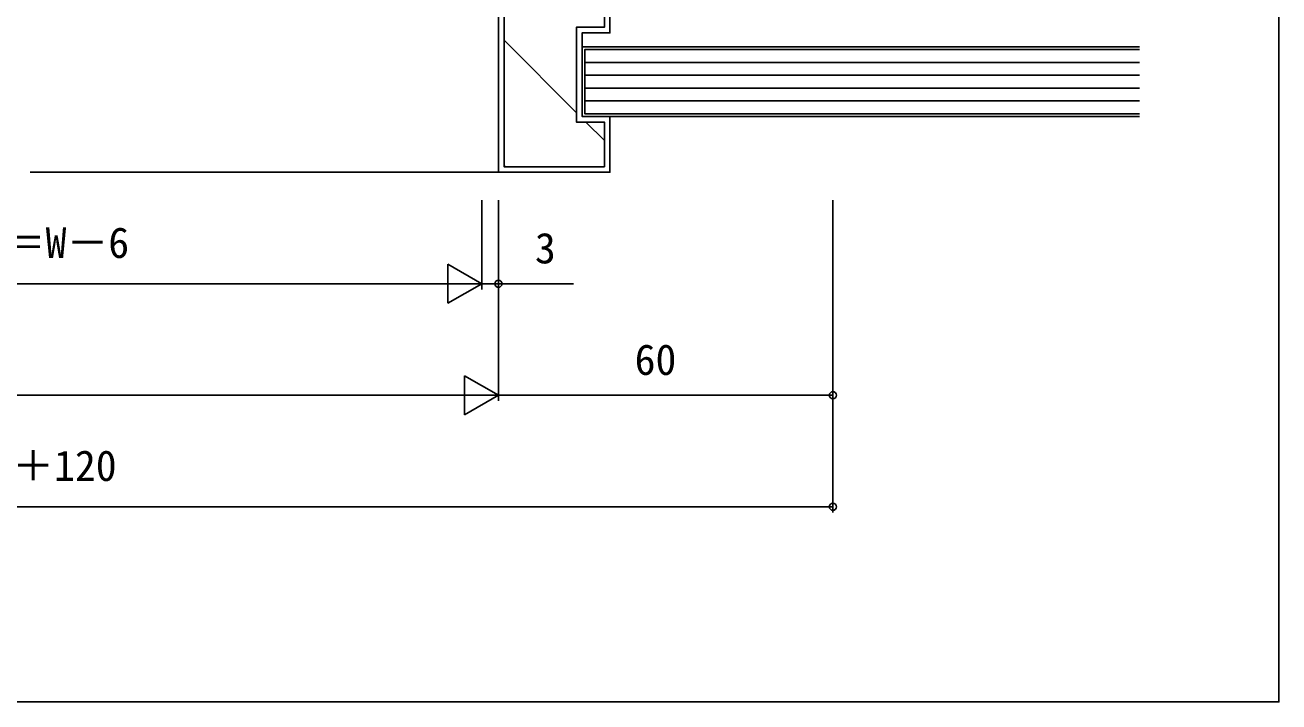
# Model space of a CAD drawing. Units: millimetres, scale not verified. Extents: x -437 to 438, y -344 to 341.
# Drawn here: x 213.2 to 438.2, y -343.8 to -222.4 of the extents above; entities that cross this region are included whole.
import ezdxf
from ezdxf.enums import TextEntityAlignment as Align

# ---------------------------------------------------------------- set-up
doc = ezdxf.new("R2010")
doc.units = ezdxf.units.MM
doc.header["$LTSCALE"] = 2
for name, color, linetype in [('0-6_YKK_D', 6, 'Continuous'), ('0-7_YKK_ZWAK', 7, 'Continuous'), ('0-8_YSS_K', 3, 'Continuous')]:
    doc.layers.add(name, color=color, linetype=linetype)
doc.styles.add('ＭＳ ゴシック', font='')
doc.styles.get('ＭＳ ゴシック').set_extended_font_data('MS Gothic')

msp = doc.modelspace()

# ---------------------------------------------------------------- linework, layer by layer
at = {"layer": '0-6_YKK_D'}
for p, q in [((295.167, -253.8), (295.167, -269.8)), ((295.167, -253.8), (295.167, -269.8)), ((298.167, -253.8), (298.167, -289.8)), ((298.167, -253.8), (298.167, -289.8)), ((298.167, -253.8), (298.167, -269.8)), ((358.167, -253.8), (358.167, -289.8)), ((358.167, -253.8), (358.167, -309.8)), ((295.167, -268.8), (289.105, -265.3)), ((289.105, -265.3), (289.105, -272.3)), ((137.184, -268.8), (288.167, -268.8)), ((295.167, -268.8), (283.042, -268.8)), ((295.167, -268.8), (289.105, -272.3)), ((295.167, -268.8), (292.617, -268.8)), ((295.167, -268.8), (298.167, -268.8)), ((298.167, -268.8), (311.614, -268.8)), ((298.167, -288.8), (292.105, -285.3)), ((292.105, -285.3), (292.105, -292.3)), ((134.183, -288.8), (291.167, -288.8)), ((298.167, -288.8), (286.043, -288.8)), ((298.167, -288.8), (292.105, -292.3)), ((298.167, -288.8), (358.167, -288.8)), ((358.167, -308.8), (67.183, -308.8))]:
    msp.add_line(p, q, dxfattribs=at)
for centre in [(298.167, -268.8), (358.167, -288.8), (358.167, -308.8)]:
    msp.add_circle(centre, 0.637, dxfattribs=at)
at = {"layer": '0-7_YKK_ZWAK'}
msp.add_lwpolyline([(-436.8, -343.8), (438.2, -343.8), (438.2, 306.2)], dxfattribs=at)
at = {"layer": '0-8_YSS_K'}
for p, q in [((299.167, -225.119), (312.167, -238.119)), ((313.667, -229.1), (413.202, -229.1)), ((313.667, -231.4), (413.202, -231.4)), ((313.667, -233.7), (413.202, -233.7)), ((313.667, -236), (413.202, -236)), ((313.848, -239.8), (317.167, -243.119)), ((214.175, -248.8), (298.167, -248.8)), ((299.167, -247.57), (299.397, -247.8))]:
    msp.add_line(p, q, dxfattribs=at)
for points in [[(318.167, -193.8), (301.167, -193.8), (301.167, -208.8), (298.167, -208.8), (298.167, -248.8), (318.167, -248.8), (318.167, -238.8), (313.167, -238.8), (313.167, -223.8), (318.167, -223.8)], [(317.167, -194.8), (302.167, -194.8), (302.167, -209.8), (299.167, -209.8), (299.167, -247.8), (317.167, -247.8), (317.167, -239.8), (312.167, -239.8), (312.167, -222.8), (317.167, -222.8)]]:
    msp.add_lwpolyline(points, close=True, dxfattribs=at)
for points in [[(413.202, -238.8), (313.167, -238.8), (313.167, -226.3), (413.202, -226.3)], [(413.202, -238.3), (313.667, -238.3), (313.667, -226.8), (413.202, -226.8)]]:
    msp.add_lwpolyline(points, dxfattribs=at)

# ---------------------------------------------------------------- texts
at = {"layer": '0-6_YKK_D', "style": 'ＭＳ ゴシック'}
for s, p in [('網戸出来幅：MW＝W－6', (156.937, -265.82)), ('3', (304.713, -266.8)), ('60', (322.606, -286.8)), ('躯体開口幅＝W＋120', (162.199, -305.82))]:
    msp.add_text(s, height=5.499, dxfattribs=at).set_placement(p, align=Align.BOTTOM_LEFT)

doc.saveas('drawing.dxf')
